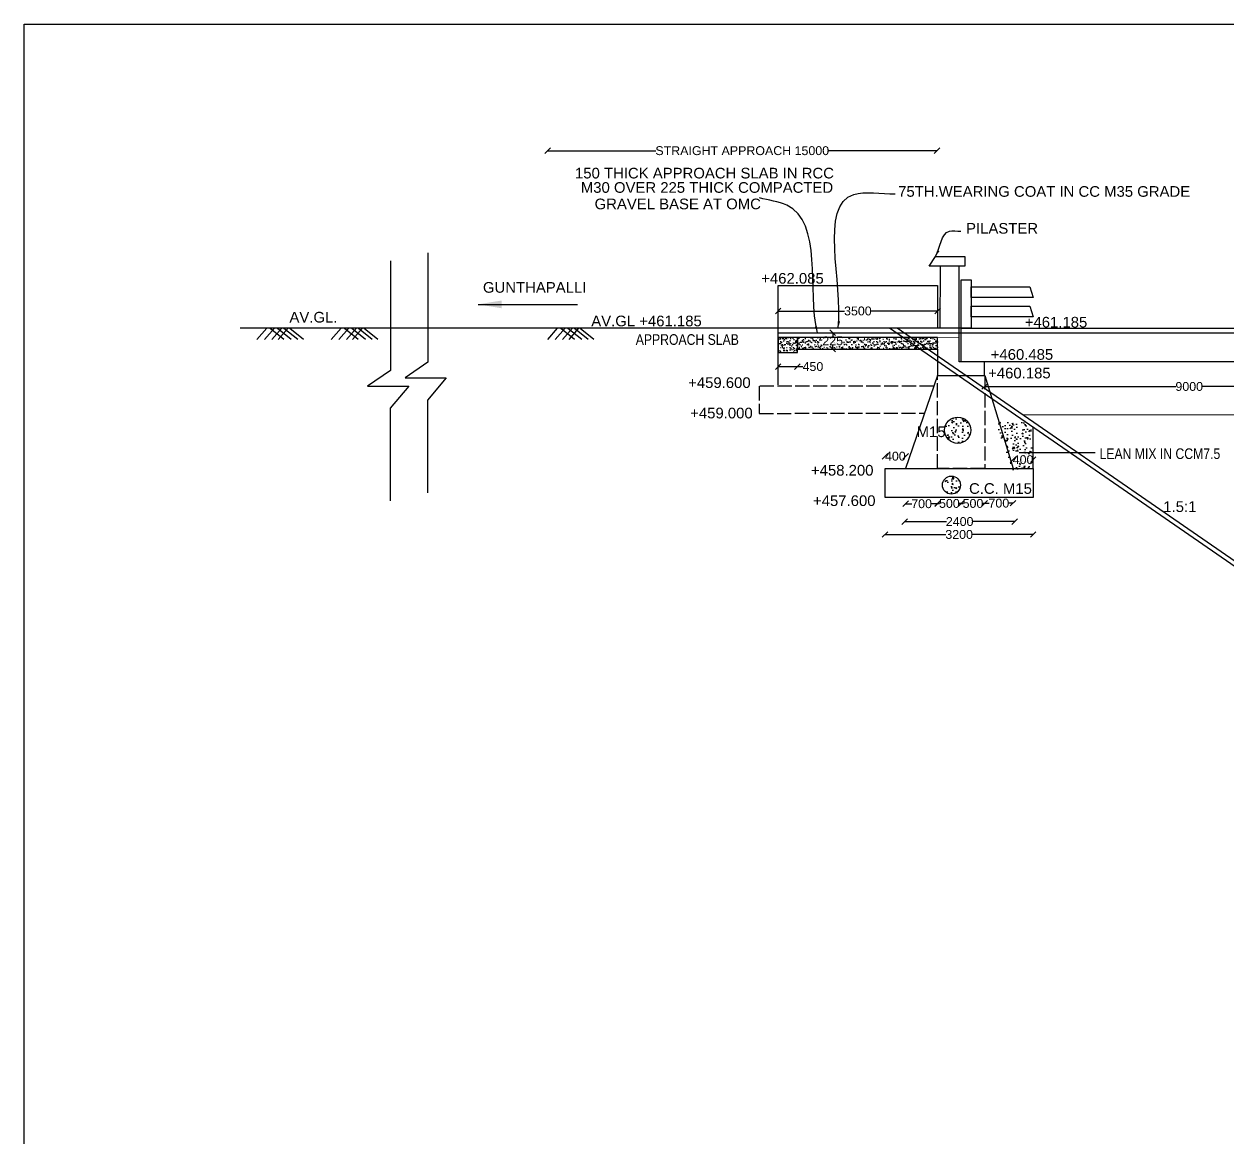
# Model space of a CAD drawing. Header units: millimetres. Extents: x 5124 to 3244763, y 2311 to 45966722.
# Drawn here: x 3179889 to 3200220, y 45947913 to 45966722 of the extents above; entities that cross this region are included whole.
import ezdxf

# ---------------------------------------------------------------- set-up
doc = ezdxf.new("R2010")
doc.units = ezdxf.units.MM
doc.header["$MEASUREMENT"] = 0
doc.linetypes.add('ACAD_ISO02W100', pattern=[15, 12, -3])
for name, color, linetype in [('DIMENSION', 7, 'Continuous'), ('DRAWING', 7, 'Continuous'), ('TEXT', 7, 'Continuous')]:
    doc.layers.add(name, color=color, linetype=linetype)
doc.styles.add('ARIAL NARROW', font='ARIALN.TTF')
doc.styles.get("Standard").update_dxf_attribs({"font": 'arial.ttf', "height": 150})
doc.dimstyles.get("Standard").update_dxf_attribs({"dimtxt": 200, "dimasz": 110, "dimexe": 0.18, "dimexo": 0.0625, "dimgap": 0.09, "dimtad": 0, "dimtih": 1, "dimtoh": 1, "dimdec": 0, "dimzin": 0, "dimdsep": 46, "dimtxsty": 'Standard', "dimblk": 'OBLIQUE', "dimcen": 0.09, "dimse1": 1, "dimse2": 1, "dimadec": 0, "dimazin": 0, "dimtfac": 1, "dimtdec": 0, "dimtofl": 0, "dimtmove": 0, "dimatfit": 3, "dimfxl": 1, "dimtolj": 1, "dimtzin": 0, "dimarcsym": 0})
pattern_1 = [(37.5, (0, 0), (-2.519734324, 77.07295076), [0, -60.8, 0, -68, 0, -65]), (7.5, (0, 0), (70.7910682, 112.8858426), [0, -32.8, 0, -54.8, 0, -21]), (327.5, (-49.2, 0), (124.56567447, 0.22636214), [0, -20, 0, -72, 0, -94]), (317.5, (-49.2, 0), (120.24506418, 35.1070226), [0, -10, 0, -47.2, 0, -54])]

# ---------------------------------------------------------------- blocks, each defined once
blk = doc.blocks.new('_Oblique')
at = {"color": 0, "linetype": 'ByBlock', "lineweight": -2}
blk.add_line((-0.5, -0.5), (0.5, 0.5), dxfattribs=at)
blk = doc.blocks.new('*D34')
at = {"layer": 'Defpoints', "color": 0}
for p in [(3192625, 45961176), (3192949, 45961176), (3192949, 45960938)]:
    blk.add_point(p, dxfattribs=at)
at = {"layer": 'DIMENSION', "color": 0, "lineweight": -2}
for p, q in [((3192625, 45960938), (3192949, 45960938)), ((3192949, 45960938), (3193044, 45960938))]:
    blk.add_line(p, q, dxfattribs=at)
at = {"layer": 'DIMENSION', "color": 0, "lineweight": -2, "xscale": 95, "yscale": 95, "zscale": 95, "rotation": 180}
blk.add_blockref('_Oblique', (3192625, 45960938), dxfattribs=at)
at = {"layer": 'DIMENSION', "color": 0, "lineweight": -2, "xscale": 95, "yscale": 95, "zscale": 95}
blk.add_blockref('_Oblique', (3192949, 45960938), dxfattribs=at)
at = {"layer": 'DIMENSION', "color": 0, "insert": (3193212, 45960938), "char_height": 150, "attachment_point": 5}
blk.add_mtext('\\A1;450', dxfattribs=at)
blk = doc.blocks.new('*D35')
at = {"layer": 'Defpoints', "color": 0}
for p in [(3193396, 45961509), (3193396, 45961235), (3193546, 45961235)]:
    blk.add_point(p, dxfattribs=at)
at = {"layer": 'DIMENSION', "color": 0, "lineweight": -2}
for p, q in [((3193546, 45961509), (3193546, 45961449)), ((3193546, 45961235), (3193546, 45961295))]:
    blk.add_line(p, q, dxfattribs=at)
at = {"layer": 'DIMENSION', "color": 0, "lineweight": -2, "xscale": 95, "yscale": 95, "zscale": 95}
for p, rotation in [((3193546, 45961509), 90), ((3193546, 45961235), 270)]:
    blk.add_blockref('_Oblique', p, dxfattribs=dict(at, rotation=rotation))
at = {"layer": 'DIMENSION', "color": 0, "insert": (3193546, 45961372), "char_height": 150, "attachment_point": 5}
blk.add_mtext('\\A1;225', dxfattribs=at)
blk = doc.blocks.new('*D36')
at = {"layer": 'Defpoints', "color": 0}
for p in [(3192625, 45961887), (3195317, 45961887), (3195317, 45961877)]:
    blk.add_point(p, dxfattribs=at)
at = {"layer": 'DIMENSION', "color": 0, "lineweight": -2}
for p, q in [((3192625, 45961877), (3193747, 45961877)), ((3195317, 45961877), (3194195, 45961877))]:
    blk.add_line(p, q, dxfattribs=at)
at = {"layer": 'DIMENSION', "color": 0, "lineweight": -2, "xscale": 95, "yscale": 95, "zscale": 95, "rotation": 180}
blk.add_blockref('_Oblique', (3192625, 45961877), dxfattribs=at)
at = {"layer": 'DIMENSION', "color": 0, "lineweight": -2, "xscale": 95, "yscale": 95, "zscale": 95}
blk.add_blockref('_Oblique', (3195317, 45961877), dxfattribs=at)
at = {"layer": 'DIMENSION', "color": 0, "insert": (3193971, 45961877), "char_height": 150, "attachment_point": 5}
blk.add_mtext('\\A1;3500', dxfattribs=at)
blk = doc.blocks.new('*D37')
at = {"layer": 'Defpoints', "color": 0}
for p in [(3194777, 45959425), (3194431, 45959217), (3194777, 45959217)]:
    blk.add_point(p, dxfattribs=at)
at = {"layer": 'DIMENSION', "color": 0, "lineweight": -2}
for p, q in [((3194431, 45959425), (3194435, 45959425)), ((3194777, 45959425), (3194773, 45959425))]:
    blk.add_line(p, q, dxfattribs=at)
at = {"layer": 'DIMENSION', "color": 0, "lineweight": -2, "xscale": 95, "yscale": 95, "zscale": 95, "rotation": 180}
blk.add_blockref('_Oblique', (3194431, 45959425), dxfattribs=at)
at = {"layer": 'DIMENSION', "color": 0, "lineweight": -2, "xscale": 95, "yscale": 95, "zscale": 95}
blk.add_blockref('_Oblique', (3194777, 45959425), dxfattribs=at)
at = {"layer": 'DIMENSION', "color": 0, "insert": (3194604, 45959425), "char_height": 150, "attachment_point": 5}
blk.add_mtext('\\A1;400', dxfattribs=at)
blk = doc.blocks.new('*D38')
at = {"layer": 'Defpoints', "color": 0}
for p in [(3196931, 45959366), (3196591, 45959217), (3196931, 45959217)]:
    blk.add_point(p, dxfattribs=at)
at = {"layer": 'DIMENSION', "color": 0, "lineweight": -2}
for p, q in [((3196591, 45959366), (3196592, 45959366)), ((3196931, 45959366), (3196929, 45959366))]:
    blk.add_line(p, q, dxfattribs=at)
at = {"layer": 'DIMENSION', "color": 0, "lineweight": -2, "xscale": 95, "yscale": 95, "zscale": 95, "rotation": 180}
blk.add_blockref('_Oblique', (3196591, 45959366), dxfattribs=at)
at = {"layer": 'DIMENSION', "color": 0, "lineweight": -2, "xscale": 95, "yscale": 95, "zscale": 95}
blk.add_blockref('_Oblique', (3196931, 45959366), dxfattribs=at)
at = {"layer": 'DIMENSION', "color": 0, "insert": (3196761, 45959366), "char_height": 150, "attachment_point": 5}
blk.add_mtext('\\A1;400', dxfattribs=at)
blk = doc.blocks.new('*D39')
at = {"layer": 'Defpoints', "color": 0}
for p in [(3194777, 45959217), (3195316, 45959217), (3195316, 45958622)]:
    blk.add_point(p, dxfattribs=at)
at = {"layer": 'DIMENSION', "color": 0, "lineweight": -2}
for p, q in [((3194777, 45958622), (3194882, 45958622)), ((3195316, 45958622), (3195212, 45958622))]:
    blk.add_line(p, q, dxfattribs=at)
at = {"layer": 'DIMENSION', "color": 0, "lineweight": -2, "xscale": 95, "yscale": 95, "zscale": 95, "rotation": 180}
blk.add_blockref('_Oblique', (3194777, 45958622), dxfattribs=at)
at = {"layer": 'DIMENSION', "color": 0, "lineweight": -2, "xscale": 95, "yscale": 95, "zscale": 95}
blk.add_blockref('_Oblique', (3195316, 45958622), dxfattribs=at)
at = {"layer": 'DIMENSION', "color": 0, "insert": (3195047, 45958622), "char_height": 150, "attachment_point": 5}
blk.add_mtext('\\A1;700', dxfattribs=at)
blk = doc.blocks.new('*D40')
at = {"layer": 'Defpoints', "color": 0}
for p in [(3195316, 45958622), (3195717, 45958627), (3195717, 45958622)]:
    blk.add_point(p, dxfattribs=at)
at = {"layer": 'DIMENSION', "color": 0, "lineweight": -2}
for p, q in [((3195316, 45958627), (3195351, 45958627)), ((3195717, 45958627), (3195682, 45958627))]:
    blk.add_line(p, q, dxfattribs=at)
at = {"layer": 'DIMENSION', "color": 0, "lineweight": -2, "xscale": 95, "yscale": 95, "zscale": 95, "rotation": 180}
blk.add_blockref('_Oblique', (3195316, 45958627), dxfattribs=at)
at = {"layer": 'DIMENSION', "color": 0, "lineweight": -2, "xscale": 95, "yscale": 95, "zscale": 95}
blk.add_blockref('_Oblique', (3195717, 45958627), dxfattribs=at)
at = {"layer": 'DIMENSION', "color": 0, "insert": (3195516, 45958627), "char_height": 150, "attachment_point": 5}
blk.add_mtext('\\A1;500', dxfattribs=at)
blk = doc.blocks.new('*D41')
at = {"layer": 'Defpoints', "color": 0}
for p in [(3195717, 45958622), (3196114, 45958627), (3196114, 45958622)]:
    blk.add_point(p, dxfattribs=at)
at = {"layer": 'DIMENSION', "color": 0, "lineweight": -2}
for p, q in [((3195717, 45958627), (3195750, 45958627)), ((3196114, 45958627), (3196081, 45958627))]:
    blk.add_line(p, q, dxfattribs=at)
at = {"layer": 'DIMENSION', "color": 0, "lineweight": -2, "xscale": 95, "yscale": 95, "zscale": 95, "rotation": 180}
blk.add_blockref('_Oblique', (3195717, 45958627), dxfattribs=at)
at = {"layer": 'DIMENSION', "color": 0, "lineweight": -2, "xscale": 95, "yscale": 95, "zscale": 95}
blk.add_blockref('_Oblique', (3196114, 45958627), dxfattribs=at)
at = {"layer": 'DIMENSION', "color": 0, "insert": (3195915, 45958627), "char_height": 150, "attachment_point": 5}
blk.add_mtext('\\A1;500', dxfattribs=at)
blk = doc.blocks.new('*D42')
at = {"layer": 'Defpoints', "color": 0}
for p in [(3196591, 45959217), (3196114, 45958622), (3196591, 45958632)]:
    blk.add_point(p, dxfattribs=at)
at = {"layer": 'DIMENSION', "color": 0, "lineweight": -2}
for p, q in [((3196114, 45958632), (3196188, 45958632)), ((3196591, 45958632), (3196517, 45958632))]:
    blk.add_line(p, q, dxfattribs=at)
at = {"layer": 'DIMENSION', "color": 0, "lineweight": -2, "xscale": 95, "yscale": 95, "zscale": 95, "rotation": 180}
blk.add_blockref('_Oblique', (3196114, 45958632), dxfattribs=at)
at = {"layer": 'DIMENSION', "color": 0, "lineweight": -2, "xscale": 95, "yscale": 95, "zscale": 95}
blk.add_blockref('_Oblique', (3196591, 45958632), dxfattribs=at)
at = {"layer": 'DIMENSION', "color": 0, "insert": (3196352, 45958632), "char_height": 150, "attachment_point": 5}
blk.add_mtext('\\A1;700', dxfattribs=at)
blk = doc.blocks.new('*D43')
at = {"layer": 'Defpoints', "color": 0}
for p in [(3194759, 45958312), (3196621, 45958321), (3196621, 45958321)]:
    blk.add_point(p, dxfattribs=at)
at = {"layer": 'DIMENSION', "color": 0, "lineweight": -2}
for p, q in [((3194759, 45958321), (3195465, 45958321)), ((3196621, 45958321), (3195915, 45958321))]:
    blk.add_line(p, q, dxfattribs=at)
at = {"layer": 'DIMENSION', "color": 0, "lineweight": -2, "xscale": 95, "yscale": 95, "zscale": 95, "rotation": 180}
blk.add_blockref('_Oblique', (3194759, 45958321), dxfattribs=at)
at = {"layer": 'DIMENSION', "color": 0, "lineweight": -2, "xscale": 95, "yscale": 95, "zscale": 95}
blk.add_blockref('_Oblique', (3196621, 45958321), dxfattribs=at)
at = {"layer": 'DIMENSION', "color": 0, "insert": (3195690, 45958321), "char_height": 150, "attachment_point": 5}
blk.add_mtext('\\A1;2400', dxfattribs=at)
blk = doc.blocks.new('*D44')
at = {"layer": 'Defpoints', "color": 0}
for p in [(3194431, 45958872), (3196931, 45958872), (3196931, 45958103)]:
    blk.add_point(p, dxfattribs=at)
at = {"layer": 'DIMENSION', "color": 0, "lineweight": -2}
for p, q in [((3194431, 45958103), (3195457, 45958103)), ((3196931, 45958103), (3195904, 45958103))]:
    blk.add_line(p, q, dxfattribs=at)
at = {"layer": 'DIMENSION', "color": 0, "lineweight": -2, "xscale": 95, "yscale": 95, "zscale": 95, "rotation": 180}
blk.add_blockref('_Oblique', (3194431, 45958103), dxfattribs=at)
at = {"layer": 'DIMENSION', "color": 0, "lineweight": -2, "xscale": 95, "yscale": 95, "zscale": 95}
blk.add_blockref('_Oblique', (3196931, 45958103), dxfattribs=at)
at = {"layer": 'DIMENSION', "color": 0, "insert": (3195681, 45958103), "char_height": 150, "attachment_point": 5}
blk.add_mtext('\\A1;3200', dxfattribs=at)
blk = doc.blocks.new('*D45')
at = {"layer": 'Defpoints', "color": 0}
for p in [(3196114, 45960565), (3203020, 45960662), (3203020, 45960602)]:
    blk.add_point(p, dxfattribs=at)
at = {"layer": 'DIMENSION', "color": 0, "lineweight": -2}
for p, q in [((3196114, 45960602), (3199343, 45960602)), ((3203020, 45960602), (3199791, 45960602))]:
    blk.add_line(p, q, dxfattribs=at)
at = {"layer": 'DIMENSION', "color": 0, "lineweight": -2, "xscale": 95, "yscale": 95, "zscale": 95, "rotation": 180}
blk.add_blockref('_Oblique', (3196114, 45960602), dxfattribs=at)
at = {"layer": 'DIMENSION', "color": 0, "lineweight": -2, "xscale": 95, "yscale": 95, "zscale": 95}
blk.add_blockref('_Oblique', (3203020, 45960602), dxfattribs=at)
at = {"layer": 'DIMENSION', "color": 0, "insert": (3199567, 45960602), "char_height": 150, "attachment_point": 5}
blk.add_mtext('\\A1;9000', dxfattribs=at)
blk = doc.blocks.new('*D46')
at = {"layer": 'Defpoints', "color": 0}
for p in [(3195306, 45964584), (3188730, 45964496), (3195306, 45964496)]:
    blk.add_point(p, dxfattribs=at)
at = {"layer": 'DIMENSION', "color": 0, "lineweight": -2}
for p, q in [((3188730, 45964584), (3190561, 45964584)), ((3195306, 45964584), (3193476, 45964584))]:
    blk.add_line(p, q, dxfattribs=at)
at = {"layer": 'DIMENSION', "color": 0, "lineweight": -2, "xscale": 95, "yscale": 95, "zscale": 95, "rotation": 180}
blk.add_blockref('_Oblique', (3188730, 45964584), dxfattribs=at)
at = {"layer": 'DIMENSION', "color": 0, "lineweight": -2, "xscale": 95, "yscale": 95, "zscale": 95}
blk.add_blockref('_Oblique', (3195306, 45964584), dxfattribs=at)
at = {"layer": 'DIMENSION', "color": 0, "insert": (3192018, 45964584), "char_height": 150, "attachment_point": 5}
blk.add_mtext('\\A1;STRAIGHT APPROACH 15000', dxfattribs=at)

msp = doc.modelspace()

# ---------------------------------------------------------------- hatches: boundary and pattern name
at = {"layer": 'DRAWING'}
h = msp.add_hatch(dxfattribs=at)
h.set_pattern_fill('AR-SAND', color=256, scale=40)
h.set_pattern_definition(pattern_1)
h.paths.add_polyline_path([(3194735.6, 45961427.5), (3192948.5, 45961427.5), (3192948.5, 45961235), (3195014.5, 45961235)])
h.paths.add_polyline_path([(3192948.5, 45961427.5), (3192625, 45961427.5), (3192625, 45961175.5), (3192948.5, 45961175.5)])
h = msp.add_hatch(dxfattribs=at)
h.set_pattern_fill('AR-SAND', color=256, scale=40)
h.set_pattern_definition(pattern_1)
h.paths.add_polyline_path([(3194865.5, 45961427.5), (3194735.6, 45961427.5), (3195014.5, 45961235), (3195144.4, 45961235)])
h.paths.add_polyline_path([(3195316.2, 45961427.5), (3194865.5, 45961427.5), (3195144.4, 45961235), (3195316.2, 45961235)])
h = msp.add_hatch(dxfattribs=at)
h.set_pattern_fill('AR-CONC', color=256, scale=30)
h.set_pattern_definition([(50, (81822.34, -332.57), (215.1780548, -18.8256405), [22.5, -247.5]), (355, (81822.34, -332.57), (-41.6254001, 225.6576401), [18, -198]), (100.45144446, (81840.28, -334.13), (173.552654, 206.8319973), [19.1220576, -210.3426336]), (46.1842, (81822.34, -272.57), (320.1723992, -49.6557842), [33.75, -371.25]), (96.6356355, (81849.03, -276.7), (280.3985837, 292.2355802), [28.6831026, -315.514128]), (351.184164, (81822.34, -272.57), (280.3985835, 292.23558), [27, -297.0000003]), (21, (81852.34, -287.57), (179.07211564, -120.7856672), [22.5, -247.5]), (326, (81852.34, -287.57), (72.9945996, 217.5450135), [18, -198]), (71.45144474, (81867.27, -297.63), (252.066713, 96.7593458), [19.122057, -210.3426336]), (37.5, (81822.345, -332.566), (3.6479566, 99.86815615), [0, -195.6, 0, -201, 0, -198.75]), (7.5, (81822.34, -332.57), (78.92086123, 118.32351356), [0, -114.6, 0, -191.1, 0, -75.75]), (327.5, (81755.445, -332.566), (160.14673085, -6.76646152), [0, -75, 0, -234, 0, -310.5]), (317.5, (81725.44, -332.57), (174.9558508, 30.0314947), [0, -97.5, 0, -155.4, 0, -220.5])])
h.paths.add_polyline_path([(3195878.7, 45959864, 1), (3195434.9, 45959864, 1)])
h.paths.add_polyline_path([(3195704.2, 45958936.9, 1), (3195398.4, 45958936.9, 1)])
h = msp.add_hatch(dxfattribs=at)
h.set_pattern_fill('AR-CONC', color=256, scale=30)
h.set_pattern_definition([(50, (81969.61, -352.7), (215.1780548, -18.8256405), [22.5, -247.5]), (355, (81969.6, -352.7), (-41.6254001, 225.6576401), [18, -198]), (100.45144446, (81987.54, -354.27), (173.552654, 206.8319973), [19.1220576, -210.3426336]), (46.1842, (81969.6, -292.7), (320.1723992, -49.6557842), [33.75, -371.25]), (96.6356355, (81996.3, -296.84), (280.3985837, 292.2355802), [28.6831026, -315.514128]), (351.184164, (81969.6, -292.7), (280.3985835, 292.23558), [27, -297.0000003]), (21, (81999.61, -307.7), (179.07211564, -120.7856672), [22.5, -247.5]), (326, (81999.6, -307.7), (72.9945996, 217.5450135), [18, -198]), (71.45144474, (82014.53, -317.77), (252.066713, 96.7593458), [19.122057, -210.3426336]), (37.5, (81969.61, -352.706), (3.6479566, 99.86815615), [0, -195.6, 0, -201, 0, -198.75]), (7.5, (81969.61, -352.71), (78.92086123, 118.32351356), [0, -114.6, 0, -191.1, 0, -75.75]), (327.5, (81902.71, -352.71), (160.14673085, -6.76646152), [0, -75, 0, -234, 0, -310.5]), (317.5, (81872.71, -352.7), (174.9558508, 30.0314947), [0, -97.5, 0, -155.4, 0, -220.5])])
h.paths.add_polyline_path([(3196902, 45959931.5), (3196806.5, 45959997.5), (3196293.7, 45959997.5), (3196589.8, 45959189.3), (3196906.1, 45959189.3)])

# ---------------------------------------------------------------- linework, layer by layer
at = {"layer": 'DIMENSION'}
for points in [[(3195779.3, 45962635), (3195177.7, 45962635), (3195280.8, 45962799.8), (3195779.3, 45962799.8)], [(3195886.1, 45962286.4), (3196876.5, 45962286.4), (3196933.3, 45962107.6), (3195886.1, 45962107.6)], [(3195886.1, 45961957.8), (3196876.5, 45961957.8), (3196933.3, 45961779), (3195886.1, 45961779)], [(3192948.5, 45961427.5), (3192625, 45961427.5), (3192625, 45961175.5), (3192948.5, 45961175.5)], [(3195316.2, 45961427.5), (3192948.5, 45961427.5), (3192948.5, 45961235), (3195316.2, 45961235)], [(3194430.6, 45959216.9), (3196930.6, 45959216.9), (3196930.6, 45958726.2), (3194430.6, 45958726.2)]]:
    msp.add_lwpolyline(points, close=True, dxfattribs=at)
for points in [[(3195714.7, 45961018.3), (3195681.3, 45961018.3), (3195681.3, 45962635), (3195358.1, 45962635), (3195356.3, 45961587)], [(3207287.8, 45961018.3), (3195714.7, 45961018.3), (3195714.7, 45962403.8), (3195886.1, 45962403.8), (3195886.1, 45961587), (3195714.7, 45961587), (3183540.6, 45961587)], [(3192625, 45960628.1), (3192625, 45962307.8), (3195317.1, 45962307.8), (3195317.1, 45961587)], [(3200976.4, 45957117.9), (3194504.7, 45961587)], [(3200976.4, 45957207.6), (3194634.5, 45961587)], [(3195714.7, 45961587), (3207287.8, 45961587)], [(3192625, 45961509.3), (3207287.8, 45961509.3)], [(3195316.2, 45961235), (3195316.2, 45960790.4), (3196107.4, 45960790.4), (3196107.4, 45961018.3)], [(3195316.2, 45960790.4), (3194777.3, 45959216.9)], [(3196114, 45960790.4), (3196590.9, 45959216.9)], [(3196755.6, 45960122.3), (3202999.3, 45960127)], [(3196930.6, 45959216.9), (3196929.5, 45959912.6)]]:
    msp.add_lwpolyline(points, dxfattribs=at)
at = {"layer": 'DIMENSION', "const_width": 10}
msp.add_lwpolyline([(3195681.3, 45961427.5), (3192625, 45961427.5)], dxfattribs=at)
at = {"layer": 'DRAWING'}
msp.add_lwpolyline([(3179889.2, 45966722.4), (3244762.8, 45966722.4), (3244762.8, 45923615.6), (3179889.2, 45923615.6)], close=True, dxfattribs=at)
for points in [[(3186708.8, 45962859.5), (3186708.8, 45961011.3), (3186324.4, 45960747), (3187019.5, 45960747), (3186704.3, 45960372.6), (3186704.3, 45958808.9)], [(3186075, 45962722.5), (3186075, 45960874.4), (3185690.5, 45960610.1), (3186385.7, 45960610.1), (3186070.4, 45960235.6), (3186070.4, 45958671.9)], [(3183987.3, 45961587), (3183818.9, 45961395.9)], [(3184118.3, 45961587), (3183949.9, 45961395.9)], [(3184046, 45961587), (3184277.3, 45961399.5)], [(3184244.6, 45961587), (3184076.2, 45961395.9)], [(3184167.5, 45961587), (3184398.8, 45961399.5)], [(3184347.6, 45961587), (3184179.1, 45961395.9)], [(3184278.8, 45961587), (3184510, 45961399.5)], [(3184375.3, 45961587), (3184606.6, 45961399.5)], [(3185243.2, 45961587), (3185074.8, 45961395.9)], [(3185374.2, 45961587), (3185205.8, 45961395.9)], [(3185302, 45961587), (3185533.2, 45961399.5)], [(3185500.6, 45961587), (3185332.1, 45961395.9)], [(3185423.5, 45961587), (3185654.7, 45961399.5)], [(3185603.5, 45961587), (3185435.1, 45961395.9)], [(3185534.7, 45961587), (3185765.9, 45961399.5)], [(3185631.3, 45961587), (3185862.5, 45961399.5)], [(3188895, 45961587), (3188726.6, 45961395.9)], [(3189026, 45961587), (3188857.6, 45961395.9)], [(3188953.8, 45961587), (3189185, 45961399.5)], [(3189152.3, 45961587), (3188983.9, 45961395.9)], [(3189075.2, 45961587), (3189306.5, 45961399.5)], [(3189255.3, 45961587), (3189086.8, 45961395.9)], [(3189186.5, 45961587), (3189417.7, 45961399.5)], [(3189283.1, 45961587), (3189514.3, 45961399.5)]]:
    msp.add_lwpolyline(points, dxfattribs=at)
at = {"layer": 'DRAWING', "linetype": 'ACAD_ISO02W100', "ltscale": 20}
msp.add_lwpolyline([(3195316.2, 45960790.4), (3196114, 45960790.4), (3196114, 45959216.9), (3195316.2, 45959216.9)], close=True, dxfattribs=at)
msp.add_lwpolyline([(3195253.6, 45960607.6), (3192306.5, 45960607.6), (3192306.5, 45960148), (3195098.1, 45960153.5)], dxfattribs=at)
at = {"layer": 'DRAWING'}
for centre, radius in [((3195656.8, 45959864), 221.9), ((3195551.3, 45958936.9), 152.9)]:
    msp.add_circle(centre, radius, dxfattribs=at)

# ---------------------------------------------------------------- texts
at = {"layer": 'TEXT'}
for s, p in [('150 THICK APPROACH SLAB IN RCC', (3189193.7, 45964115.5)), ('M30 OVER 225 THICK COMPACTED', (3189292.4, 45963873)), ('75TH.WEARING COAT IN CC M35 GRADE', (3194651.5, 45963805.9)), ('GRAVEL BASE AT OMC', (3189524.8, 45963595.3)), (' PILASTER', (3195728.4, 45963183.3)), ('GUNTHAPALLI', (3187638.9, 45962185.6)), ('+462.085', (3192338.8, 45962338.7)), ('AV.GL. ', (3184371, 45961682.5)), ('AV.GL +461.185', (3189468.3, 45961618.8)), ('+461.185', (3196789.6, 45961598.1)), ('+460.485', (3196214.1, 45961053.6)), ('+460.185', (3196170.7, 45960738.8)), ('+459.600', (3191104.3, 45960577.6)), ('+459.000', (3191138.9, 45960063.9)), (' M15 ', (3194893.3, 45959747.8)), ('+458.200', (3193178.6, 45959097.8)), ('C.C. M15 ', (3195848.3, 45958789.5)), ('+457.600', (3193213.2, 45958584.2)), ('1.5:1', (3199128.7, 45958483.1))]:
    msp.add_text(s, height=180, dxfattribs=at).set_placement(p)
at = {"layer": 'TEXT', "style": 'ARIAL NARROW'}
for s, p in [('APPROACH SLAB', (3190219.3, 45961305.3)), ('LEAN MIX IN CCM7.5', (3198051.6, 45959377.7))]:
    msp.add_text(s, height=180, dxfattribs=at).set_placement(p)

# ---------------------------------------------------------------- dimensions: what is measured, and where the dimension line sits
at = {"layer": 'DIMENSION'}
for base, p1, p2, text, picture, middle in [((3195306.5, 45964584), (3188730, 45964496), (3195306.5, 45964496), 'STRAIGHT APPROACH 15000', '*D46', (3192018.2, 45964584)), ((3195317.1, 45961877.1), (3192625, 45961886.8), (3195317.1, 45961886.8), '3500', '*D36', (3193971.1, 45961877.1)), ((3192948.5, 45960937.6), (3192625, 45961175.5), (3192948.5, 45961175.5), '450', '*D34', (3193212.1, 45960937.6)), ((3203019.9, 45960602), (3196114, 45960565.4), (3203019.9, 45960661.7), '9000', '*D45', (3199566.9, 45960602)), ((3194777.3, 45959424.6), (3194430.6, 45959216.9), (3194777.3, 45959216.9), '400', '*D37', (3194603.9, 45959424.6)), ((3196930.6, 45959366.1), (3196590.9, 45959216.9), (3196930.6, 45959216.9), '400', '*D38', (3196760.7, 45959366.1)), ((3195316.2, 45958622.4), (3194777.3, 45959216.9), (3195316.2, 45959216.9), '700', '*D39', (3195046.8, 45958622.4)), ((3196590.9, 45958632), (3196114, 45958622.4), (3196590.9, 45959216.9), '700', '*D42', (3196352.4, 45958632)), ((3196930.6, 45958102.9), (3194430.6, 45958871.8), (3196930.6, 45958871.8), '3200', '*D44', (3195680.6, 45958102.9)), ((3195716.6, 45958627.2), (3195316.2, 45958622.4), (3195716.6, 45958622.4), '500', '*D40', (3195516.4, 45958627.2)), ((3196114, 45958627.2), (3195716.6, 45958622.4), (3196114, 45958622.4), '500', '*D41', (3195915.3, 45958627.2)), ((3196620.7, 45958321.4), (3194759.1, 45958311.7), (3196620.7, 45958321.4), '2400', '*D43', (3195689.9, 45958321.4))]:
    dim = msp.add_linear_dim(base=base, p1=p1, p2=p2, text=text, dimstyle='Standard', override={"dimasz": 95, "dimarcsym": 1}, dxfattribs=at)
    dim.commit()
    dim.dimension.update_dxf_attribs({"geometry": picture, "text_midpoint": middle})
dim = msp.add_linear_dim(base=(3193545.6, 45961235), p1=(3193395.7, 45961509.3), p2=(3193395.7, 45961235), angle=90, text='225', dimstyle='Standard', override={"dimasz": 95, "dimarcsym": 1}, dxfattribs=at)
dim.commit()
dim.dimension.update_dxf_attribs({"geometry": '*D35', "text_midpoint": (3193545.6, 45961372.1)})

# ---------------------------------------------------------------- leaders
at = {"layer": 'DRAWING'}
msp.add_leader([(3187555.4, 45961989.1), (3189233.6, 45961989.1)], dimstyle='Standard', override={"dimasz": 400, "dimgap": 0.09, "dimtad": 0, "dimarcsym": 1}, dxfattribs=at)
at = {"layer": 'DRAWING', "path_type": 1}
msp.add_leader([(3196694.9, 45959486.2), (3197977.3, 45959486.2)], dimstyle='Standard', override={"dimgap": 0.09, "dimtad": 0}, dxfattribs=at)
at = {"layer": 'TEXT', "path_type": 1}
for points in [[(3193287, 45961509.3), (3192768.3, 45963663.7), (3192307.3, 45963787.4)], [(3193638.8, 45961592.6), (3193903.4, 45963846.5), (3194600.1, 45963855.3)], [(3195280.8, 45962799.8), (3195516.2, 45963225.8), (3195709.2, 45963225.8)]]:
    msp.add_leader(points, dimstyle='Standard', override={"dimgap": 0.09, "dimtad": 0}, dxfattribs=at)

doc.saveas('drawing.dxf')
